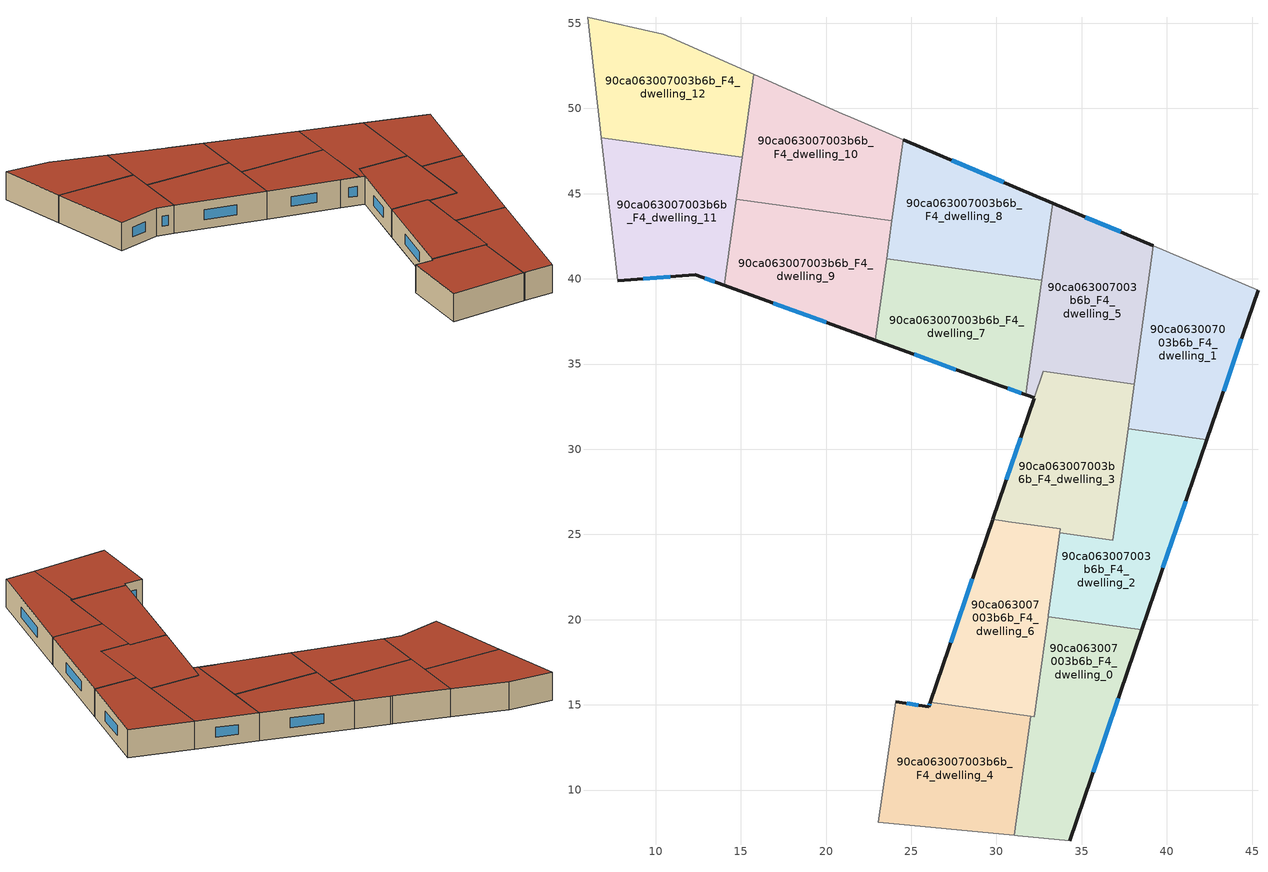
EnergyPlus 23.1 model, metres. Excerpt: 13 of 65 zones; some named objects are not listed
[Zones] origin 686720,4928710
90ca063007003b6b_F4_dwelling_0
 floor to 90ca063007003b6b_F3_dwelling_0 (EU_floor_Construction): 38.53,19.41 34.29,7.03 31.24,7.33 31.04,7.35 32.01,14.35 32.21,14.32 33.03,20.17 z12
 wall outside (EU_wall_Construction): 34.29,7.03 38.53,19.41 z12:15
 wall adiabatic (EU_wall_Construction): 31.04,7.35 31.24,7.33 34.29,7.03 z12:15
 wall to 90ca063007003b6b_F4_dwelling_4 (EU_wall_Construction): 32.01,14.35 31.04,7.35 z12:15
 wall to 90ca063007003b6b_F4_dwelling_2 (EU_wall_Construction): 38.53,19.41 33.03,20.17 z12:15
 wall to 90ca063007003b6b_F4_dwelling_6 (EU_wall_Construction): 33.03,20.17 32.21,14.32 32.01,14.35 z12:15
 window (EU_Window_Construction): 35.67,11.06 37.15,15.38 z12.98:14.02
 roof outside (EU_roof_Construction): 34.29,7.03 38.53,19.41 33.03,20.17 32.21,14.32 32.01,14.35 31.04,7.35 31.24,7.33 z15
90ca063007003b6b_F4_dwelling_1
 floor to 90ca063007003b6b_F3_dwelling_1 (EU_floor_Construction): 45.35,39.33 42.35,30.57 37.72,31.21 39.21,41.93 z12
 wall outside (EU_wall_Construction): 42.35,30.57 45.35,39.33 z12:15
 wall to 90ca063007003b6b_F4_dwelling_2 (EU_wall_Construction): 37.72,31.21 42.35,30.57 z12:15
 wall adiabatic (EU_wall_Construction): 45.35,39.33 39.21,41.93 z12:15
 wall to 90ca063007003b6b_F4_dwelling_5 (EU_wall_Construction): 39.21,41.93 38.09,33.83 z12:15
 wall to 90ca063007003b6b_F4_dwelling_3 (EU_wall_Construction): 38.09,33.83 37.73,31.21 z12:15
 window (EU_Window_Construction): 43.32,33.42 44.37,36.48 z12.98:14.02
 roof outside (EU_roof_Construction): 42.35,30.57 45.35,39.33 39.21,41.93 37.72,31.21 z15
90ca063007003b6b_F4_dwelling_10
 floor to 90ca063007003b6b_F3_dwelling_10 (EU_floor_Construction): 24.52,48.17 23.86,43.41 14.74,44.67 15.76,52 21.02,49.67 21.25,49.56 z12
 wall adiabatic (EU_wall_Construction): 24.52,48.17 21.25,49.56 21.02,49.67 15.76,52 z12:15
 wall to 90ca063007003b6b_F4_dwelling_9 (EU_wall_Construction): 14.74,44.67 23.86,43.41 z12:15
 wall to 90ca063007003b6b_F4_dwelling_8 (EU_wall_Construction): 23.86,43.41 24.52,48.17 z12:15
 wall to 90ca063007003b6b_F4_dwelling_12 (EU_wall_Construction): 15.76,52 15.08,47.14 z12:15
 wall to 90ca063007003b6b_F4_dwelling_11 (EU_wall_Construction): 15.08,47.14 14.74,44.67 z12:15
 roof outside (EU_roof_Construction): 23.86,43.41 24.52,48.17 21.25,49.56 21.02,49.67 15.76,52 14.74,44.67 z15
90ca063007003b6b_F4_dwelling_11
 floor to 90ca063007003b6b_F3_dwelling_11 (EU_floor_Construction): 15.08,47.14 14.04,39.62 12.33,40.24 7.79,39.9 6.82,48.29 z12
 wall outside (EU_wall_Construction): 7.79,39.9 12.33,40.24 14.04,39.62 z12:15
 wall adiabatic (EU_wall_Construction): 6.82,48.29 7.79,39.9 z12:15
 wall to 90ca063007003b6b_F4_dwelling_12 (EU_wall_Construction): 15.08,47.14 6.82,48.29 z12:15
 wall to 90ca063007003b6b_F4_dwelling_9 (EU_wall_Construction): 14.04,39.62 14.74,44.67 z12:15
 window (EU_Window_Construction): 9.27,40.01 10.85,40.13 / 12.88,40.04 13.48,39.82 z12.98:14.02
 roof outside (EU_roof_Construction): 14.04,39.62 15.08,47.14 6.82,48.29 7.79,39.9 12.33,40.24 z15
90ca063007003b6b_F4_dwelling_12
 floor to 90ca063007003b6b_F3_dwelling_12 (EU_floor_Construction): 15.76,52 15.08,47.14 6.82,48.29 6,55.35 10.44,54.35 z12
 wall adiabatic (EU_wall_Construction): 15.76,52 10.44,54.35 6,55.35 6.82,48.29 z12:15
 roof outside (EU_roof_Construction): 15.08,47.14 15.76,52 10.44,54.35 6,55.35 6.82,48.29 z15
90ca063007003b6b_F4_dwelling_2
 floor to 90ca063007003b6b_F3_dwelling_2 (EU_floor_Construction): 42.35,30.57 38.53,19.41 33.03,20.17 33.04,20.27 33.71,25.09 36.81,24.66 37.72,31.21 z12
 wall outside (EU_wall_Construction): 38.53,19.41 42.35,30.57 z12:15
 wall to 90ca063007003b6b_F4_dwelling_3 (EU_wall_Construction): 37.72,31.21 36.81,24.66 33.71,25.09 z12:15
 wall to 90ca063007003b6b_F4_dwelling_6 (EU_wall_Construction): 33.71,25.09 33.04,20.27 33.03,20.17 z12:15
 window (EU_Window_Construction): 39.77,23.04 41.11,26.94 z12.98:14.02
 roof outside (EU_roof_Construction): 38.53,19.41 42.35,30.57 37.72,31.21 36.81,24.66 33.71,25.09 33.04,20.27 33.03,20.17 z15
90ca063007003b6b_F4_dwelling_3
 floor to 90ca063007003b6b_F3_dwelling_3 (EU_floor_Construction): 38.09,33.83 36.81,24.66 33.71,25.09 33.74,25.33 29.78,25.88 32.74,34.57 z12
 wall outside (EU_wall_Construction): 32.21,33 29.78,25.88 z12:15
 wall to 90ca063007003b6b_F4_dwelling_5 (EU_wall_Construction): 38.09,33.83 32.74,34.57 32.21,33.01 z12:15
 wall to 90ca063007003b6b_F4_dwelling_6 (EU_wall_Construction): 29.78,25.88 30.7,25.75 33.74,25.33 33.71,25.09 z12:15
 window (EU_Window_Construction): 31.42,30.69 30.57,28.2 z12.98:14.02
 roof outside (EU_roof_Construction): 36.81,24.66 38.09,33.83 32.74,34.57 29.78,25.88 33.74,25.33 33.71,25.09 z15
90ca063007003b6b_F4_dwelling_4
 floor to 90ca063007003b6b_F3_dwelling_4 (EU_floor_Construction): 32.01,14.35 31.04,7.35 23.05,8.12 24.1,15.18 26.03,14.89 26.12,15.16 z12
 wall outside (EU_wall_Construction): 26.12,15.16 26.03,14.89 24.1,15.18 z12:15
 wall adiabatic (EU_wall_Construction): 24.1,15.18 23.05,8.12 31.04,7.35 z12:15
 wall to 90ca063007003b6b_F4_dwelling_6 (EU_wall_Construction): 32.01,14.35 26.12,15.16 z12:15
 window (EU_Window_Construction): 26.09,15.08 26.06,14.98 / 25.4,14.99 24.73,15.09 z12.98:14.02
 roof outside (EU_roof_Construction): 31.04,7.35 32.01,14.35 26.12,15.16 26.03,14.89 24.1,15.18 23.05,8.12 z15
90ca063007003b6b_F4_dwelling_5
 floor to 90ca063007003b6b_F3_dwelling_5 (EU_floor_Construction): 39.21,41.93 38.09,33.83 32.74,34.57 32.21,33.01 29.91,33.84 31.72,33.19 31.94,34.68 33.29,44.45 z12
 wall outside (EU_wall_Construction): 39.21,41.93 33.29,44.45 / 29.91,33.84 32.21,33.01 z12:15
 wall to 90ca063007003b6b_F4_dwelling_7 (EU_wall_Construction): 32.66,39.92 31.94,34.68 31.72,33.19 29.92,33.85 z12:15
 wall to 90ca063007003b6b_F4_dwelling_8 (EU_wall_Construction): 33.29,44.45 32.66,39.92 z12:15
 window (EU_Window_Construction): 37.29,42.75 35.22,43.63 / 30.66,33.57 31.46,33.28 z12.98:14.02
 roof outside (EU_roof_Construction): 38.09,33.83 39.21,41.93 33.29,44.45 31.94,34.68 31.72,33.19 29.91,33.84 32.21,33.01 32.74,34.57 z15
90ca063007003b6b_F4_dwelling_6
 floor to 90ca063007003b6b_F3_dwelling_6 (EU_floor_Construction): 33.74,25.33 32.21,14.32 26.12,15.16 29.78,25.88 z12
 wall outside (EU_wall_Construction): 29.78,25.88 26.12,15.16 z12:15
 window (EU_Window_Construction): 28.59,22.39 27.31,18.65 z12.98:14.02
 roof outside (EU_roof_Construction): 32.21,14.32 33.74,25.33 29.78,25.88 26.12,15.16 z15
90ca063007003b6b_F4_dwelling_7
 floor to 90ca063007003b6b_F3_dwelling_7 (EU_floor_Construction): 32.66,39.92 31.72,33.19 29.91,33.85 22.89,36.4 23.55,41.18 z12
 wall outside (EU_wall_Construction): 22.89,36.4 29.91,33.85 z12:15
 wall to 90ca063007003b6b_F4_dwelling_8 (EU_wall_Construction): 32.66,39.92 23.55,41.18 z12:15
 wall to 90ca063007003b6b_F4_dwelling_9 (EU_wall_Construction): 23.55,41.18 22.89,36.4 z12:15
 window (EU_Window_Construction): 25.17,35.57 27.63,34.68 z12.98:14.02
 roof outside (EU_roof_Construction): 31.72,33.19 32.66,39.92 23.55,41.18 22.89,36.4 29.91,33.85 z15
90ca063007003b6b_F4_dwelling_8
 floor to 90ca063007003b6b_F3_dwelling_8 (EU_floor_Construction): 33.29,44.45 32.66,39.92 23.55,41.18 24.52,48.17 z12
 wall outside (EU_wall_Construction): 33.29,44.45 24.52,48.17 z12:15
 wall to 90ca063007003b6b_F4_dwelling_9 (EU_wall_Construction): 23.86,43.41 23.55,41.18 z12:15
 window (EU_Window_Construction): 30.44,45.66 27.37,46.96 z12.98:14.02
 roof outside (EU_roof_Construction): 32.66,39.92 33.29,44.45 24.52,48.17 23.55,41.18 z15
90ca063007003b6b_F4_dwelling_9
 floor to 90ca063007003b6b_F3_dwelling_9 (EU_floor_Construction): 23.86,43.41 22.89,36.4 14.04,39.62 14.74,44.67 z12
 wall outside (EU_wall_Construction): 14.04,39.62 22.89,36.4 z12:15
 window (EU_Window_Construction): 16.91,38.57 20.01,37.45 z12.98:14.02
 roof outside (EU_roof_Construction): 22.89,36.4 23.86,43.41 14.74,44.67 14.04,39.62 z15
[Building]
EU S2 Campaign: North Axis=0; Terrain=City; Solar Distribution=FullExterior
[Site:Location]
Bologna: Latitude=44.5; Longitude=11.25; Time Zone=1; Elevation=37
[SizingPeriod:WeatherFileDays]
AnnualSizingPeriod: Begin Month=1; Begin Day of Month=1; End Month=12; End Day of Month=31; Day of Week for Start Day=Monday; Use Weather File Daylight Saving Period=No; Use Weather File Rain and Snow Indicators=No
[MATERIAL]
EU_InternalMass_Material: Roughness=MediumRough; Thickness=0.1; Conductivity=1; Density=1800; Specific Heat=900; Thermal Absorptance=0.9; Solar Absorptance=0.7; Visible Absorptance=0.7
[MATERIAL:NOMASS] Roughness=MediumRough; Thermal Absorptance=0.9; Solar Absorptance=0.7; Visible Absorptance=0.7
Name | Thermal Resistance
EU_wall_NoMass | 0.905828
EU_roof_NoMass | 0.37593
EU_floor_NoMass | 0.67114
[WINDOWMATERIAL:SIMPLEGLAZINGSYSTEM]
EU_Window_SimpleGlazing: UFactor=4.52486; Solar Heat Gain Coefficient=0.85; Visible Transmittance=0.85
[CONSTRUCTION]
EU_wall_Construction: EU_wall_NoMass
EU_roof_Construction: EU_roof_NoMass
EU_floor_Construction: EU_floor_NoMass
EU_Window_Construction: EU_Window_SimpleGlazing
EU_InternalMass_Construction: EU_InternalMass_Material
[ZONE] Type=1; Multiplier=1; Ceiling Height=autocalculate; Floor Area=autocalculate; Part of Total Floor Area=Yes
Name | Volume
90ca063007003b6b_F4_dwelling_0 | 170.737
90ca063007003b6b_F4_dwelling_1 | 168.19
90ca063007003b6b_F4_dwelling_10 | 168.179
90ca063007003b6b_F4_dwelling_11 | 168.196
90ca063007003b6b_F4_dwelling_12 | 168.184
90ca063007003b6b_F4_dwelling_2 | 169.86
90ca063007003b6b_F4_dwelling_3 | 171.702
90ca063007003b6b_F4_dwelling_4 | 171.68
90ca063007003b6b_F4_dwelling_5 | 171.311
90ca063007003b6b_F4_dwelling_6 | 169.237
90ca063007003b6b_F4_dwelling_7 | 160.345
90ca063007003b6b_F4_dwelling_8 | 160.42
90ca063007003b6b_F4_dwelling_9 | 168.181
[INTERNALMASS] Construction=EU_InternalMass_Construction
Name | Zone or ZoneList | Surface Area
90ca063007003b6b_F4_dwelling_0_EU_InternalMass | 90ca063007003b6b_F4_dwelling_0 | 56.9155
90ca063007003b6b_F4_dwelling_1_EU_InternalMass | 90ca063007003b6b_F4_dwelling_1 | 56.0629
90ca063007003b6b_F4_dwelling_2_EU_InternalMass | 90ca063007003b6b_F4_dwelling_2 | 56.6221
90ca063007003b6b_F4_dwelling_3_EU_InternalMass | 90ca063007003b6b_F4_dwelling_3 | 57.257
90ca063007003b6b_F4_dwelling_4_EU_InternalMass | 90ca063007003b6b_F4_dwelling_4 | 57.2304
90ca063007003b6b_F4_dwelling_5_EU_InternalMass | 90ca063007003b6b_F4_dwelling_5 | 57.1136
90ca063007003b6b_F4_dwelling_6_EU_InternalMass | 90ca063007003b6b_F4_dwelling_6 | 56.4242
90ca063007003b6b_F4_dwelling_7_EU_InternalMass | 90ca063007003b6b_F4_dwelling_7 | 53.4524
90ca063007003b6b_F4_dwelling_8_EU_InternalMass | 90ca063007003b6b_F4_dwelling_8 | 53.4757
90ca063007003b6b_F4_dwelling_9_EU_InternalMass | 90ca063007003b6b_F4_dwelling_9 | 56.0604
90ca063007003b6b_F4_dwelling_10_EU_InternalMass | 90ca063007003b6b_F4_dwelling_10 | 56.06
90ca063007003b6b_F4_dwelling_11_EU_InternalMass | 90ca063007003b6b_F4_dwelling_11 | 56.0645
90ca063007003b6b_F4_dwelling_12_EU_InternalMass | 90ca063007003b6b_F4_dwelling_12 | 56.0604
[OTHEREQUIPMENT] Fuel Type=Electricity; Design Level Calculation Method=Watts/Area; Power per Zone Floor Area=1; Fraction Latent=0; Fraction Radiant=0; Fraction Lost=0; Carbon Dioxide Generation Rate=0; EndUse Subcategory=EU_Step8_InternalGains
Name | Zone or ZoneList or Space or SpaceList | Schedule
EU_Step8_InternalGain_90ca063007003b6b_F4_dwelling_0_f000 | 90ca063007003b6b_F4_dwelling_0 | EU_Step8_GainSchedule_90ca063007003b6b_F4_dwelling_0_f000
EU_Step8_InternalGain_90ca063007003b6b_F4_dwelling_1_f000 | 90ca063007003b6b_F4_dwelling_1 | EU_Step8_GainSchedule_90ca063007003b6b_F4_dwelling_1_f000
EU_Step8_InternalGain_90ca063007003b6b_F4_dwelling_2_f000 | 90ca063007003b6b_F4_dwelling_2 | EU_Step8_GainSchedule_90ca063007003b6b_F4_dwelling_2_f000
EU_Step8_InternalGain_90ca063007003b6b_F4_dwelling_3_f000 | 90ca063007003b6b_F4_dwelling_3 | EU_Step8_GainSchedule_90ca063007003b6b_F4_dwelling_3_f000
EU_Step8_InternalGain_90ca063007003b6b_F4_dwelling_4_f000 | 90ca063007003b6b_F4_dwelling_4 | EU_Step8_GainSchedule_90ca063007003b6b_F4_dwelling_4_f000
EU_Step8_InternalGain_90ca063007003b6b_F4_dwelling_5_f000 | 90ca063007003b6b_F4_dwelling_5 | EU_Step8_GainSchedule_90ca063007003b6b_F4_dwelling_5_f000
EU_Step8_InternalGain_90ca063007003b6b_F4_dwelling_6_f000 | 90ca063007003b6b_F4_dwelling_6 | EU_Step8_GainSchedule_90ca063007003b6b_F4_dwelling_6_f000
EU_Step8_InternalGain_90ca063007003b6b_F4_dwelling_7_f000 | 90ca063007003b6b_F4_dwelling_7 | EU_Step8_GainSchedule_90ca063007003b6b_F4_dwelling_7_f000
EU_Step8_InternalGain_90ca063007003b6b_F4_dwelling_8_f000 | 90ca063007003b6b_F4_dwelling_8 | EU_Step8_GainSchedule_90ca063007003b6b_F4_dwelling_8_f000
EU_Step8_InternalGain_90ca063007003b6b_F4_dwelling_9_f000 | 90ca063007003b6b_F4_dwelling_9 | EU_Step8_GainSchedule_90ca063007003b6b_F4_dwelling_9_f000
EU_Step8_InternalGain_90ca063007003b6b_F4_dwelling_10_f000 | 90ca063007003b6b_F4_dwelling_10 | EU_Step8_GainSchedule_90ca063007003b6b_F4_dwelling_10_f000
EU_Step8_InternalGain_90ca063007003b6b_F4_dwelling_11_f000 | 90ca063007003b6b_F4_dwelling_11 | EU_Step8_GainSchedule_90ca063007003b6b_F4_dwelling_11_f000
EU_Step8_InternalGain_90ca063007003b6b_F4_dwelling_12_f000 | 90ca063007003b6b_F4_dwelling_12 | EU_Step8_GainSchedule_90ca063007003b6b_F4_dwelling_12_f000
[ZONEVENTILATION:DESIGNFLOWRATE] Schedule=EU_AlwaysOn; Design Flow Rate Calculation Method=AirChanges/Hour; Air Changes per Hour=0.73129; Ventilation Type=Natural; Fan Pressure Rise=0; Fan Total Efficiency=1; Constant Term Coefficient=1; Temperature Term Coefficient=0; Velocity Term Coefficient=0; Velocity Squared Term Coefficient=0; Minimum Indoor Temperature=-100; Maximum Indoor Temperature=100; Delta Temperature=-100; Minimum Outdoor Temperature=-100; Maximum Outdoor Temperature=100; Maximum Wind Speed=40
Name | Zone or ZoneList or Space or SpaceList
EU_ConstantAir_90ca063007003b6b_F4_dwelling_0 | 90ca063007003b6b_F4_dwelling_0
EU_ConstantAir_90ca063007003b6b_F4_dwelling_1 | 90ca063007003b6b_F4_dwelling_1
EU_ConstantAir_90ca063007003b6b_F4_dwelling_2 | 90ca063007003b6b_F4_dwelling_2
EU_ConstantAir_90ca063007003b6b_F4_dwelling_3 | 90ca063007003b6b_F4_dwelling_3
EU_ConstantAir_90ca063007003b6b_F4_dwelling_4 | 90ca063007003b6b_F4_dwelling_4
EU_ConstantAir_90ca063007003b6b_F4_dwelling_5 | 90ca063007003b6b_F4_dwelling_5
EU_ConstantAir_90ca063007003b6b_F4_dwelling_6 | 90ca063007003b6b_F4_dwelling_6
EU_ConstantAir_90ca063007003b6b_F4_dwelling_7 | 90ca063007003b6b_F4_dwelling_7
EU_ConstantAir_90ca063007003b6b_F4_dwelling_8 | 90ca063007003b6b_F4_dwelling_8
EU_ConstantAir_90ca063007003b6b_F4_dwelling_9 | 90ca063007003b6b_F4_dwelling_9
EU_ConstantAir_90ca063007003b6b_F4_dwelling_10 | 90ca063007003b6b_F4_dwelling_10
EU_ConstantAir_90ca063007003b6b_F4_dwelling_11 | 90ca063007003b6b_F4_dwelling_11
EU_ConstantAir_90ca063007003b6b_F4_dwelling_12 | 90ca063007003b6b_F4_dwelling_12
[HVACTEMPLATE:ZONE:IDEALLOADSAIRSYSTEM] System Availability Schedule=EU_AlwaysOn; Maximum Heating Supply Air Temperature=50; Minimum Cooling Supply Air Temperature=13; Maximum Heating Supply Air Humidity Ratio=0.0156; Minimum Cooling Supply Air Humidity Ratio=0.0077; Heating Limit=NoLimit; Cooling Limit=NoLimit; Heating Availability Schedule=EU_AlwaysOn; Cooling Availability Schedule=EU_CoolingOff; Dehumidification Control Type=ConstantSensibleHeatRatio; Cooling Sensible Heat Ratio=0.7; Dehumidification Setpoint=60; Humidification Control Type=None; Humidification Setpoint=30; Outdoor Air Method=None; Outdoor Air Flow Rate per Person=0.00944; Outdoor Air Flow Rate per Zone Floor Area=0; Outdoor Air Flow Rate per Zone=0; Demand Controlled Ventilation Type=None; Outdoor Air Economizer Type=NoEconomizer; Heat Recovery Type=None; Sensible Heat Recovery Effectiveness=0.7; Latent Heat Recovery Effectiveness=0.65
Name | Template Thermostat
90ca063007003b6b_F4_dwelling_0 | EU_HeatOnly_90ca063007003b6b_F4_dwelling_0
90ca063007003b6b_F4_dwelling_1 | EU_HeatOnly_90ca063007003b6b_F4_dwelling_1
90ca063007003b6b_F4_dwelling_2 | EU_HeatOnly_90ca063007003b6b_F4_dwelling_2
90ca063007003b6b_F4_dwelling_3 | EU_HeatOnly_90ca063007003b6b_F4_dwelling_3
90ca063007003b6b_F4_dwelling_4 | EU_HeatOnly_90ca063007003b6b_F4_dwelling_4
90ca063007003b6b_F4_dwelling_5 | EU_HeatOnly_90ca063007003b6b_F4_dwelling_5
90ca063007003b6b_F4_dwelling_6 | EU_HeatOnly_90ca063007003b6b_F4_dwelling_6
90ca063007003b6b_F4_dwelling_7 | EU_HeatOnly_90ca063007003b6b_F4_dwelling_7
90ca063007003b6b_F4_dwelling_8 | EU_HeatOnly_90ca063007003b6b_F4_dwelling_8
90ca063007003b6b_F4_dwelling_9 | EU_HeatOnly_90ca063007003b6b_F4_dwelling_9
90ca063007003b6b_F4_dwelling_10 | EU_HeatOnly_90ca063007003b6b_F4_dwelling_10
90ca063007003b6b_F4_dwelling_11 | EU_HeatOnly_90ca063007003b6b_F4_dwelling_11
90ca063007003b6b_F4_dwelling_12 | EU_HeatOnly_90ca063007003b6b_F4_dwelling_12
[SIZING:ZONE] Zone Cooling Design Supply Air Temperature Input Method=SupplyAirTemperature; Zone Cooling Design Supply Air Temperature=13; Zone Heating Design Supply Air Temperature Input Method=SupplyAirTemperature; Zone Heating Design Supply Air Temperature=50; Zone Cooling Design Supply Air Humidity Ratio=0.008; Zone Heating Design Supply Air Humidity Ratio=0.008; Cooling Design Air Flow Method=DesignDay; Cooling Design Air Flow Rate=0; Cooling Minimum Air Flow per Zone Floor Area=0.000762; Cooling Minimum Air Flow=0; Cooling Minimum Air Flow Fraction=0.2; Heating Design Air Flow Method=DesignDay; Heating Design Air Flow Rate=0; Heating Maximum Air Flow per Zone Floor Area=0.002032; Heating Maximum Air Flow=0.141576; Heating Maximum Air Flow Fraction=0.3; Account for Dedicated Outdoor Air System=No; Dedicated Outdoor Air System Control Strategy=NeutralSupplyAir; Dedicated Outdoor Air Low Setpoint Temperature for Design=autosize; Dedicated Outdoor Air High Setpoint Temperature for Design=autosize; Zone Load Sizing Method=Sensible Load Only No Latent Load; Zone Latent Cooling Design Supply Air Humidity Ratio Input Method=HumidityRatioDifference; Zone Cooling Design Supply Air Humidity Ratio Difference=0.005; Zone Latent Heating Design Supply Air Humidity Ratio Input Method=HumidityRatioDifference; Zone Humidification Design Supply Air Humidity Ratio Difference=0.005
90ca063007003b6b_F4_dwelling_0; 90ca063007003b6b_F4_dwelling_1; 90ca063007003b6b_F4_dwelling_2; 90ca063007003b6b_F4_dwelling_3; 90ca063007003b6b_F4_dwelling_4; 90ca063007003b6b_F4_dwelling_5; 90ca063007003b6b_F4_dwelling_6; 90ca063007003b6b_F4_dwelling_7; 90ca063007003b6b_F4_dwelling_8; 90ca063007003b6b_F4_dwelling_9; 90ca063007003b6b_F4_dwelling_10; 90ca063007003b6b_F4_dwelling_11; 90ca063007003b6b_F4_dwelling_12
[SCHEDULE:CONSTANT]
Name | Hourly Value
EU_AlwaysOn | 1
EU_CoolingOff | 0
[SCHEDULE:FILE] Column Number=1; Rows to Skip at Top=0; Number of Hours of Data=8760; Column Separator=Comma; Interpolate to Timestep=No; Minutes per Item=60; Adjust Schedule for Daylight Savings=Yes
Name | File
EU_Step8_GainSchedule_90ca063007003b6b_F4_dwelling_0_f000 | ../../schedules/90ca063007003b6b/90ca063007003b6b_F4_dwelling_0_f000_gain.csv
EU_Step8_GainSchedule_90ca063007003b6b_F4_dwelling_1_f000 | ../../schedules/90ca063007003b6b/90ca063007003b6b_F4_dwelling_1_f000_gain.csv
EU_Step8_GainSchedule_90ca063007003b6b_F4_dwelling_2_f000 | ../../schedules/90ca063007003b6b/90ca063007003b6b_F4_dwelling_2_f000_gain.csv
EU_Step8_GainSchedule_90ca063007003b6b_F4_dwelling_3_f000 | ../../schedules/90ca063007003b6b/90ca063007003b6b_F4_dwelling_3_f000_gain.csv
EU_Step8_GainSchedule_90ca063007003b6b_F4_dwelling_4_f000 | ../../schedules/90ca063007003b6b/90ca063007003b6b_F4_dwelling_4_f000_gain.csv
EU_Step8_GainSchedule_90ca063007003b6b_F4_dwelling_5_f000 | ../../schedules/90ca063007003b6b/90ca063007003b6b_F4_dwelling_5_f000_gain.csv
EU_Step8_GainSchedule_90ca063007003b6b_F4_dwelling_6_f000 | ../../schedules/90ca063007003b6b/90ca063007003b6b_F4_dwelling_6_f000_gain.csv
EU_Step8_GainSchedule_90ca063007003b6b_F4_dwelling_7_f000 | ../../schedules/90ca063007003b6b/90ca063007003b6b_F4_dwelling_7_f000_gain.csv
EU_Step8_GainSchedule_90ca063007003b6b_F4_dwelling_8_f000 | ../../schedules/90ca063007003b6b/90ca063007003b6b_F4_dwelling_8_f000_gain.csv
EU_Step8_GainSchedule_90ca063007003b6b_F4_dwelling_9_f000 | ../../schedules/90ca063007003b6b/90ca063007003b6b_F4_dwelling_9_f000_gain.csv
EU_Step8_GainSchedule_90ca063007003b6b_F4_dwelling_10_f000 | ../../schedules/90ca063007003b6b/90ca063007003b6b_F4_dwelling_10_f000_gain.csv
EU_Step8_GainSchedule_90ca063007003b6b_F4_dwelling_11_f000 | ../../schedules/90ca063007003b6b/90ca063007003b6b_F4_dwelling_11_f000_gain.csv
EU_Step8_GainSchedule_90ca063007003b6b_F4_dwelling_12_f000 | ../../schedules/90ca063007003b6b/90ca063007003b6b_F4_dwelling_12_f000_gain.csv
